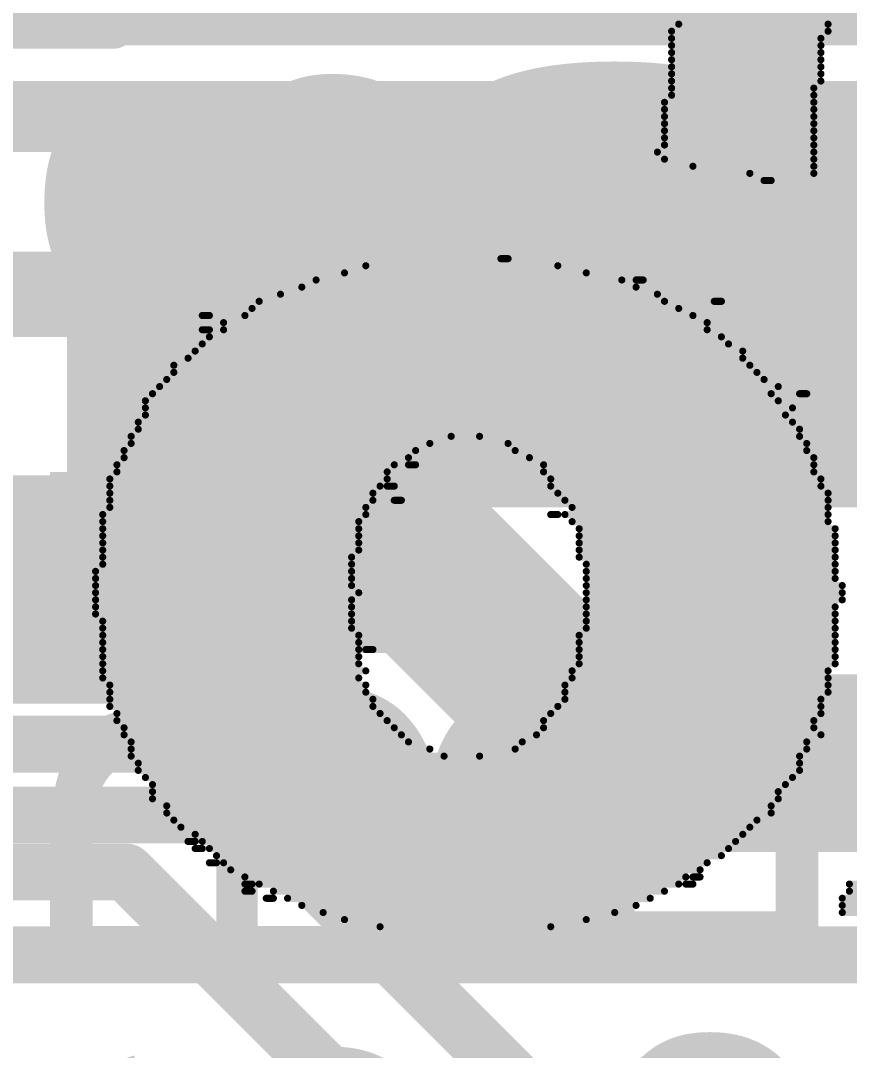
# Model space of a CAD drawing. Header units: millimetres. Extents: x -0.71 to 2.98, y -0.65 to 2.9.
# Drawn here: x 0.9825 to 1.099, y 1.1526 to 1.2975 of the extents above; entities that cross this region are included whole.
import ezdxf

# ---------------------------------------------------------------- set-up
doc = ezdxf.new("R2010")
doc.units = ezdxf.units.MM
doc.header["$MEASUREMENT"] = 0
for name, color, linetype in [('BottomLayer', 5, 'Continuous'), ('BottomOverlay', 54, 'Continuous'), ('Mechanical2', 216, 'Continuous'), ('TopLayer', 1, 'Continuous'), ('TopOverlay', 2, 'Continuous'), ('TopPaste', 8, 'Continuous'), ('TopSolder', 216, 'Continuous')]:
    doc.layers.add(name, color=color, linetype=linetype)
doc.styles.add('Arial', font='', dxfattribs={"height": 0.2})
doc.styles.get('Arial').set_extended_font_data('Arial')

# ---------------------------------------------------------------- blocks, each defined once
blk = doc.blocks.new('SOLDER_BRIDGE_239')
at = {"layer": 'TopLayer'}
for points in [[(-0.045, -0.0175), (-0.045, 0.0175), (-0.015, 0.0175), (-0.015, -0.0175)], [(0.015, -0.0175), (0.015, 0.0175), (0.045, 0.0175), (0.045, -0.0175)]]:
    blk.add_hatch(color=1, dxfattribs=at).paths.add_polyline_path(points)
at = {"layer": 'TopPaste'}
for points in [[(-0.045, -0.0175), (-0.045, 0.0175), (-0.015, 0.0175), (-0.015, -0.0175)], [(0.015, -0.0175), (0.015, 0.0175), (0.045, 0.0175), (0.045, -0.0175)]]:
    blk.add_hatch(color=8, dxfattribs=at).paths.add_polyline_path(points)
at = {"layer": 'TopSolder'}
for points in [[(-0.049, -0.0215), (-0.049, 0.0215), (-0.011, 0.0215), (-0.011, -0.0215)], [(0.011, -0.0215), (0.011, 0.0215), (0.049, 0.0215), (0.049, -0.0215)]]:
    blk.add_hatch(color=216, dxfattribs=at).paths.add_polyline_path(points)
at = {"layer": 'TopOverlay', "const_width": 0.005}
for points in [[(-0.05, 0.022), (-0.05, -0.022)], [(0.05, 0.022), (-0.05, 0.022)], [(0.05, 0.022), (0.05, -0.022)], [(0.05, -0.022), (-0.05, -0.022)]]:
    blk.add_lwpolyline(points, dxfattribs=at)
at = {"layer": 'TopOverlay', "const_width": 0.0025}
for points in [[(-0.05125, 0.022, 1), (-0.04875, 0.022, 1)], [(-0.05125, 0.022, 1), (-0.04875, 0.022, 1)], [(0.04875, 0.022, 1), (0.05125, 0.022, 1)], [(0.04875, 0.022, 1), (0.05125, 0.022, 1)], [(-0.05125, -0.022, 1), (-0.04875, -0.022, 1)], [(-0.05125, -0.022, 1), (-0.04875, -0.022, 1)], [(0.04875, -0.022, 1), (0.05125, -0.022, 1)], [(0.04875, -0.022, 1), (0.05125, -0.022, 1)]]:
    blk.add_lwpolyline(points, format="xyb", close=True, dxfattribs=at)
at = {"layer": 'TopOverlay'}
blk.add_text('SB8', height=0.055, rotation=-180, dxfattribs=at).set_placement((0.05063, -0.02133))
blk = doc.blocks.new('CAP_0603_324')
at = {"layer": 'TopLayer'}
for points in [[(-0.015, 0.0175), (-0.015, -0.0175), (-0.045, -0.0175), (-0.045, 0.0175)], [(0.045, 0.0175), (0.045, -0.0175), (0.015, -0.0175), (0.015, 0.0175)]]:
    blk.add_hatch(color=1, dxfattribs=at).paths.add_polyline_path(points)
at = {"layer": 'TopPaste'}
for points in [[(-0.015, 0.0175), (-0.015, -0.0175), (-0.045, -0.0175), (-0.045, 0.0175)], [(0.045, 0.0175), (0.045, -0.0175), (0.015, -0.0175), (0.015, 0.0175)]]:
    blk.add_hatch(color=8, dxfattribs=at).paths.add_polyline_path(points)
at = {"layer": 'TopSolder'}
for points in [[(-0.01264, 0.01986), (-0.01264, -0.01986), (-0.04736, -0.01986), (-0.04736, 0.01986)], [(0.04736, 0.01986), (0.04736, -0.01986), (0.01264, -0.01986), (0.01264, 0.01986)]]:
    blk.add_hatch(color=216, dxfattribs=at).paths.add_polyline_path(points)
at = {"layer": 'TopOverlay', "const_width": 0.005}
for points in [[(-0.049, -0.021), (-0.049, 0.021)], [(-0.018, 0.021), (-0.049, 0.021)], [(0.049, 0.021), (0.018, 0.021)], [(0.049, -0.021), (0.049, 0.021)], [(-0.018, -0.021), (-0.049, -0.021)], [(0.049, -0.021), (0.018, -0.021)]]:
    blk.add_lwpolyline(points, dxfattribs=at)
at = {"layer": 'TopOverlay', "const_width": 0.0025}
for points in [[(-0.05025, 0.021, 1), (-0.04775, 0.021, 1)], [(-0.05025, 0.021, 1), (-0.04775, 0.021, 1)], [(-0.01925, 0.021, 1), (-0.01675, 0.021, 1)], [(0.01675, 0.021, 1), (0.01925, 0.021, 1)], [(0.04775, 0.021, 1), (0.05025, 0.021, 1)], [(0.04775, 0.021, 1), (0.05025, 0.021, 1)], [(-0.05025, -0.021, 1), (-0.04775, -0.021, 1)], [(-0.05025, -0.021, 1), (-0.04775, -0.021, 1)], [(-0.01925, -0.021, 1), (-0.01675, -0.021, 1)], [(0.01675, -0.021, 1), (0.01925, -0.021, 1)], [(0.04775, -0.021, 1), (0.05025, -0.021, 1)], [(0.04775, -0.021, 1), (0.05025, -0.021, 1)]]:
    blk.add_lwpolyline(points, format="xyb", close=True, dxfattribs=at)
blk = doc.blocks.new('CAP_0402_326')
at = {"layer": 'TopLayer'}
for points in [[(-0.0275, -0.0125), (-0.0275, 0.0125), (-0.0095, 0.0125), (-0.0095, -0.0125)], [(0.0095, -0.0125), (0.0095, 0.0125), (0.0275, 0.0125), (0.0275, -0.0125)]]:
    blk.add_hatch(color=1, dxfattribs=at).paths.add_polyline_path(points)
at = {"layer": 'TopPaste'}
for points in [[(-0.0275, -0.0125), (-0.0275, 0.0125), (-0.0095, 0.0125), (-0.0095, -0.0125)], [(0.0095, -0.0125), (0.0095, 0.0125), (0.0275, 0.0125), (0.0275, -0.0125)]]:
    blk.add_hatch(color=8, dxfattribs=at).paths.add_polyline_path(points)
at = {"layer": 'TopSolder'}
for points in [[(-0.02986, -0.01486), (-0.02986, 0.01486), (-0.00714, 0.01486), (-0.00714, -0.01486)], [(0.00714, -0.01486), (0.00714, 0.01486), (0.02986, 0.01486), (0.02986, -0.01486)]]:
    blk.add_hatch(color=216, dxfattribs=at).paths.add_polyline_path(points)
at = {"layer": 'TopOverlay', "const_width": 0.005}
for points in [[(-0.031, -0.016), (-0.031, 0.016)], [(-0.011, 0.016), (-0.031, 0.016)], [(0.031, 0.016), (0.011, 0.016)], [(0.031, -0.016), (0.031, 0.016)], [(-0.011, -0.016), (-0.031, -0.016)], [(0.031, -0.016), (0.011, -0.016)]]:
    blk.add_lwpolyline(points, dxfattribs=at)
at = {"layer": 'TopOverlay', "const_width": 0.0025}
for points in [[(-0.03225, 0.016, 1), (-0.02975, 0.016, 1)], [(-0.03225, 0.016, 1), (-0.02975, 0.016, 1)], [(-0.01225, 0.016, 1), (-0.00975, 0.016, 1)], [(0.00975, 0.016, 1), (0.01225, 0.016, 1)], [(0.02975, 0.016, 1), (0.03225, 0.016, 1)], [(0.02975, 0.016, 1), (0.03225, 0.016, 1)], [(-0.03225, -0.016, 1), (-0.02975, -0.016, 1)], [(-0.03225, -0.016, 1), (-0.02975, -0.016, 1)], [(-0.01225, -0.016, 1), (-0.00975, -0.016, 1)], [(0.00975, -0.016, 1), (0.01225, -0.016, 1)], [(0.02975, -0.016, 1), (0.03225, -0.016, 1)], [(0.02975, -0.016, 1), (0.03225, -0.016, 1)]]:
    blk.add_lwpolyline(points, format="xyb", close=True, dxfattribs=at)
blk = doc.blocks.new('CAP_0603_328')
at = {"layer": 'TopLayer'}
for points in [[(-0.015, 0.0175), (-0.015, -0.0175), (-0.045, -0.0175), (-0.045, 0.0175)], [(0.045, 0.0175), (0.045, -0.0175), (0.015, -0.0175), (0.015, 0.0175)]]:
    blk.add_hatch(color=1, dxfattribs=at).paths.add_polyline_path(points)
at = {"layer": 'TopPaste'}
for points in [[(-0.015, 0.0175), (-0.015, -0.0175), (-0.045, -0.0175), (-0.045, 0.0175)], [(0.045, 0.0175), (0.045, -0.0175), (0.015, -0.0175), (0.015, 0.0175)]]:
    blk.add_hatch(color=8, dxfattribs=at).paths.add_polyline_path(points)
at = {"layer": 'TopSolder'}
for points in [[(-0.01264, 0.01986), (-0.01264, -0.01986), (-0.04736, -0.01986), (-0.04736, 0.01986)], [(0.04736, 0.01986), (0.04736, -0.01986), (0.01264, -0.01986), (0.01264, 0.01986)]]:
    blk.add_hatch(color=216, dxfattribs=at).paths.add_polyline_path(points)
at = {"layer": 'TopOverlay', "const_width": 0.005}
for points in [[(-0.049, -0.021), (-0.049, 0.021)], [(-0.049, 0.021), (-0.018, 0.021)], [(0.018, 0.021), (0.049, 0.021)], [(0.049, -0.021), (0.049, 0.021)], [(-0.049, -0.021), (-0.018, -0.021)], [(0.018, -0.021), (0.049, -0.021)]]:
    blk.add_lwpolyline(points, dxfattribs=at)
at = {"layer": 'TopOverlay', "const_width": 0.0025}
for points in [[(-0.05025, 0.021, 1), (-0.04775, 0.021, 1)], [(-0.05025, 0.021, 1), (-0.04775, 0.021, 1)], [(-0.01925, 0.021, 1), (-0.01675, 0.021, 1)], [(0.01675, 0.021, 1), (0.01925, 0.021, 1)], [(0.04775, 0.021, 1), (0.05025, 0.021, 1)], [(0.04775, 0.021, 1), (0.05025, 0.021, 1)], [(-0.05025, -0.021, 1), (-0.04775, -0.021, 1)], [(-0.05025, -0.021, 1), (-0.04775, -0.021, 1)], [(-0.01925, -0.021, 1), (-0.01675, -0.021, 1)], [(0.01675, -0.021, 1), (0.01925, -0.021, 1)], [(0.04775, -0.021, 1), (0.05025, -0.021, 1)], [(0.04775, -0.021, 1), (0.05025, -0.021, 1)]]:
    blk.add_lwpolyline(points, format="xyb", close=True, dxfattribs=at)

msp = doc.modelspace()

# ---------------------------------------------------------------- hatches: boundary and pattern name
at = {"layer": 'TopLayer'}
for points in [[(0.956, 1.294), (0.992, 1.294), (0.992, 1.499), (0.956, 1.499)], [(0.96, 1.294), (1.127, 1.294), (1.127, 1.343), (0.96, 1.343)], [(0.989, 1.229), (1.132, 1.229), (1.132, 1.283), (0.989, 1.283)]]:
    msp.add_hatch(color=1, dxfattribs=at).paths.add_polyline_path(points)

# ---------------------------------------------------------------- linework, layer by layer
at = {"layer": 'BottomLayer'}
for points, const_width in [([(0.79223, 1.284), (1.156, 1.284)], 0.01), ([(0.729, 1.259), (1.169, 1.259)], 0.012), ([(0.589, 1.221), (1.039, 1.221)], 0.025), ([(1.039, 1.221), (1.067, 1.193)], 0.025), ([(1.067, 1.193), (1.211, 1.193)], 0.025), ([(0.49354, 1.19569), (1.00477, 1.19569)], 0.008), ([(1.00477, 1.19569), (1.13414, 1.06631)], 0.008), ([(0.9365, 1.17769), (0.99731, 1.17769)], 0.008), ([(0.99731, 1.17769), (1.12669, 1.04831)], 0.008)]:
    msp.add_lwpolyline(points, dxfattribs=dict(at, const_width=const_width))
for points, const_width in [([(1.03275, 1.221, 1), (1.04525, 1.221, 1)], 0.0125), ([(1.03275, 1.221, 1), (1.04525, 1.221, 1)], 0.0125), ([(1.06075, 1.193, 1), (1.07325, 1.193, 1)], 0.0125), ([(1.06075, 1.193, 1), (1.07325, 1.193, 1)], 0.0125), ([(1.00277, 1.19569, 1), (1.00677, 1.19569, 1)], 0.004), ([(1.00277, 1.19569, 1), (1.00677, 1.19569, 1)], 0.004), ([(0.99531, 1.17769, 1), (0.99931, 1.17769, 1)], 0.004), ([(0.99531, 1.17769, 1), (0.99931, 1.17769, 1)], 0.004)]:
    msp.add_lwpolyline(points, format="xyb", close=True, dxfattribs=dict(at, const_width=const_width))
at = {"layer": 'BottomOverlay', "const_width": 0.001}
for points in [[(1.075, 1.297), (1.096, 1.297)], [(1.074, 1.296), (1.096, 1.296)], [(1.074, 1.295), (1.095, 1.295)], [(1.074, 1.294), (1.095, 1.294)], [(1.074, 1.293), (1.095, 1.293)], [(1.074, 1.292), (1.095, 1.292)], [(1.074, 1.291), (1.095, 1.291)], [(1.074, 1.29), (1.095, 1.29)], [(1.074, 1.289), (1.095, 1.289)], [(1.074, 1.288), (1.094, 1.288)], [(1.074, 1.287), (1.094, 1.287)], [(1.073, 1.286), (1.094, 1.286)], [(1.073, 1.285), (1.094, 1.285)], [(1.073, 1.284), (1.094, 1.284)], [(1.073, 1.283), (1.094, 1.283)], [(1.073, 1.282), (1.094, 1.282)], [(1.073, 1.281), (1.094, 1.281)], [(1.073, 1.28), (1.094, 1.28)], [(1.072, 1.279), (1.094, 1.279)], [(1.073, 1.278), (1.094, 1.278)], [(1.077, 1.277), (1.094, 1.277)], [(1.085, 1.276), (1.094, 1.276)], [(1.087, 1.275), (1.088, 1.275)], [(1.05, 1.264), (1.051, 1.264)], [(1.028, 1.262), (1.062, 1.262)], [(1.031, 1.263), (1.058, 1.263)], [(1.024, 1.261), (1.067, 1.261)], [(1.069, 1.261), (1.07, 1.261)], [(1.019, 1.259), (1.072, 1.259)], [(1.022, 1.26), (1.069, 1.26)], [(1.016, 1.258), (1.073, 1.258)], [(1.08, 1.258), (1.081, 1.258)], [(1.008, 1.256), (1.009, 1.256)], [(1.014, 1.256), (1.077, 1.256)], [(1.015, 1.257), (1.075, 1.257)], [(1.011, 1.255), (1.079, 1.255)], [(1.008, 1.254), (1.009, 1.254)], [(1.009, 1.253), (1.081, 1.253)], [(1.011, 1.254), (1.079, 1.254)], [(1.008, 1.252), (1.082, 1.252)], [(1.007, 1.251), (1.084, 1.251)], [(1.004, 1.249), (1.085, 1.249)], [(1.006, 1.25), (1.084, 1.25)], [(1.004, 1.248), (1.086, 1.248)], [(1.002, 1.246), (1.089, 1.246)], [(1.003, 1.247), (1.087, 1.247)], [(1.001, 1.245), (1.088, 1.245)], [(1.092, 1.245), (1.093, 1.245)], [(1, 1.244), (1.089, 1.244)], [(1, 1.243), (1.091, 1.243)], [(1, 1.242), (1.09, 1.242)], [(0.999, 1.241), (1.091, 1.241)], [(0.999, 1.24), (1.092, 1.24)], [(0.998, 1.239), (1.043, 1.239)], [(1.047, 1.239), (1.092, 1.239)], [(0.997, 1.237), (1.038, 1.237)], [(0.998, 1.238), (1.04, 1.238)], [(1.051, 1.238), (1.093, 1.238)], [(1.052, 1.237), (1.093, 1.237)], [(0.997, 1.236), (1.037, 1.236)], [(1.054, 1.236), (1.094, 1.236)], [(0.996, 1.235), (1.035, 1.235)], [(1.037, 1.235), (1.038, 1.235)], [(1.056, 1.235), (1.094, 1.235)], [(0.995, 1.233), (1.034, 1.233)], [(0.996, 1.234), (1.034, 1.234)], [(1.056, 1.234), (1.094, 1.234)], [(1.057, 1.233), (1.095, 1.233)], [(0.995, 1.232), (1.033, 1.232)], [(1.034, 1.232), (1.035, 1.232)], [(1.057, 1.232), (1.095, 1.232)], [(0.995, 1.231), (1.032, 1.231)], [(0.995, 1.23), (1.032, 1.23)], [(1.035, 1.23), (1.036, 1.23)], [(1.058, 1.231), (1.096, 1.231)], [(1.059, 1.23), (1.096, 1.23)], [(0.995, 1.229), (1.031, 1.229)], [(1.06, 1.229), (1.096, 1.229)], [(0.994, 1.228), (1.031, 1.228)], [(0.994, 1.227), (1.03, 1.227)], [(1.057, 1.228), (1.058, 1.228)], [(1.059, 1.228), (1.096, 1.228)], [(1.06, 1.227), (1.096, 1.227)], [(0.994, 1.226), (1.03, 1.226)], [(1.061, 1.226), (1.097, 1.226)], [(0.994, 1.225), (1.03, 1.225)], [(0.994, 1.224), (1.03, 1.224)], [(1.061, 1.225), (1.097, 1.225)], [(1.061, 1.224), (1.097, 1.224)], [(0.994, 1.223), (1.03, 1.223)], [(1.061, 1.223), (1.097, 1.223)], [(0.994, 1.222), (1.029, 1.222)], [(1.061, 1.222), (1.097, 1.222)], [(0.993, 1.22), (1.029, 1.22)], [(0.994, 1.221), (1.029, 1.221)], [(1.062, 1.221), (1.097, 1.221)], [(1.062, 1.22), (1.097, 1.22)], [(0.993, 1.219), (1.029, 1.219)], [(1.062, 1.219), (1.097, 1.219)], [(0.993, 1.218), (1.029, 1.218)], [(0.993, 1.217), (1.03, 1.217)], [(1.062, 1.218), (1.098, 1.218)], [(1.062, 1.217), (1.098, 1.217)], [(0.993, 1.216), (1.029, 1.216)], [(1.062, 1.216), (1.098, 1.216)], [(0.993, 1.215), (1.029, 1.215)], [(0.993, 1.214), (1.029, 1.214)], [(1.062, 1.215), (1.097, 1.215)], [(1.062, 1.214), (1.097, 1.214)], [(0.994, 1.213), (1.029, 1.213)], [(1.062, 1.213), (1.097, 1.213)], [(0.994, 1.212), (1.029, 1.212)], [(0.994, 1.211), (1.03, 1.211)], [(1.061, 1.211), (1.097, 1.211)], [(1.062, 1.212), (1.097, 1.212)], [(0.994, 1.21), (1.03, 1.21)], [(1.061, 1.21), (1.097, 1.21)], [(0.994, 1.209), (1.03, 1.209)], [(1.031, 1.209), (1.032, 1.209)], [(1.061, 1.209), (1.097, 1.209)], [(0.994, 1.208), (1.03, 1.208)], [(0.994, 1.207), (1.03, 1.207)], [(1.061, 1.208), (1.097, 1.208)], [(1.061, 1.207), (1.097, 1.207)], [(0.994, 1.206), (1.031, 1.206)], [(1.06, 1.206), (1.096, 1.206)], [(0.994, 1.205), (1.03, 1.205)], [(0.995, 1.204), (1.031, 1.204)], [(1.059, 1.204), (1.096, 1.204)], [(1.06, 1.205), (1.096, 1.205)], [(0.995, 1.203), (1.031, 1.203)], [(1.059, 1.203), (1.096, 1.203)], [(0.995, 1.202), (1.032, 1.202)], [(0.995, 1.201), (1.032, 1.201)], [(1.058, 1.201), (1.095, 1.201)], [(1.059, 1.202), (1.095, 1.202)], [(0.996, 1.2), (1.033, 1.2)], [(1.057, 1.2), (1.095, 1.2)], [(0.996, 1.199), (1.034, 1.199)], [(0.997, 1.198), (1.035, 1.198)], [(1.056, 1.199), (1.094, 1.199)], [(1.056, 1.198), (1.094, 1.198)], [(0.997, 1.197), (1.036, 1.197)], [(1.055, 1.197), (1.095, 1.197)], [(0.998, 1.196), (1.037, 1.196)], [(0.998, 1.195), (1.04, 1.195)], [(1.052, 1.195), (1.093, 1.195)], [(1.053, 1.196), (1.093, 1.196)], [(0.998, 1.194), (1.042, 1.194)], [(1.047, 1.194), (1.092, 1.194)], [(0.999, 1.193), (1.092, 1.193)], [(0.999, 1.192), (1.092, 1.192)], [(1, 1.191), (1.091, 1.191)], [(1.001, 1.19), (1.09, 1.19)], [(1.001, 1.189), (1.089, 1.189)], [(1.001, 1.188), (1.089, 1.188)], [(1.003, 1.187), (1.088, 1.187)], [(1.003, 1.186), (1.088, 1.186)], [(1.004, 1.185), (1.086, 1.185)], [(1.005, 1.184), (1.085, 1.184)], [(1.006, 1.182), (1.007, 1.182)], [(1.007, 1.183), (1.084, 1.183)], [(1.008, 1.182), (1.083, 1.182)], [(1.007, 1.181), (1.008, 1.181)], [(1.009, 1.181), (1.082, 1.181)], [(1.01, 1.18), (1.081, 1.18)], [(1.009, 1.179), (1.01, 1.179)], [(1.011, 1.179), (1.079, 1.179)], [(1.012, 1.178), (1.078, 1.178)], [(1.014, 1.177), (1.076, 1.177)], [(1.077, 1.177), (1.078, 1.177)], [(1.014, 1.176), (1.015, 1.176)], [(1.014, 1.175), (1.015, 1.175)], [(1.016, 1.176), (1.075, 1.176)], [(1.018, 1.175), (1.073, 1.175)], [(1.076, 1.176), (1.077, 1.176)], [(1.099, 1.176), (1.144, 1.176)], [(1.099, 1.175), (1.145, 1.175)], [(1.017, 1.174), (1.018, 1.174)], [(1.02, 1.174), (1.071, 1.174)], [(1.098, 1.174), (1.143, 1.174)], [(1.022, 1.173), (1.069, 1.173)], [(1.025, 1.172), (1.066, 1.172)], [(1.098, 1.173), (1.143, 1.173)], [(1.098, 1.172), (1.142, 1.172)], [(1.028, 1.171), (1.062, 1.171)], [(1.033, 1.17), (1.057, 1.17)]]:
    msp.add_lwpolyline(points, dxfattribs=at)
at = {"layer": 'BottomOverlay', "const_width": 0.0005}
for points in [[(1.07475, 1.297, 1), (1.07525, 1.297, 1)], [(1.09575, 1.297, 1), (1.09625, 1.297, 1)], [(1.07375, 1.296, 1), (1.07425, 1.296, 1)], [(1.07375, 1.295, 1), (1.07425, 1.295, 1)], [(1.09475, 1.295, 1), (1.09525, 1.295, 1)], [(1.09575, 1.296, 1), (1.09625, 1.296, 1)], [(1.07375, 1.294, 1), (1.07425, 1.294, 1)], [(1.09475, 1.294, 1), (1.09525, 1.294, 1)], [(1.07375, 1.293, 1), (1.07425, 1.293, 1)], [(1.09475, 1.293, 1), (1.09525, 1.293, 1)], [(1.07375, 1.292, 1), (1.07425, 1.292, 1)], [(1.07375, 1.291, 1), (1.07425, 1.291, 1)], [(1.09475, 1.292, 1), (1.09525, 1.292, 1)], [(1.09475, 1.291, 1), (1.09525, 1.291, 1)], [(1.07375, 1.29, 1), (1.07425, 1.29, 1)], [(1.09475, 1.29, 1), (1.09525, 1.29, 1)], [(1.07375, 1.289, 1), (1.07425, 1.289, 1)], [(1.07375, 1.288, 1), (1.07425, 1.288, 1)], [(1.09375, 1.288, 1), (1.09425, 1.288, 1)], [(1.09475, 1.289, 1), (1.09525, 1.289, 1)], [(1.07375, 1.287, 1), (1.07425, 1.287, 1)], [(1.09375, 1.287, 1), (1.09425, 1.287, 1)], [(1.07275, 1.286, 1), (1.07325, 1.286, 1)], [(1.07275, 1.285, 1), (1.07325, 1.285, 1)], [(1.09375, 1.286, 1), (1.09425, 1.286, 1)], [(1.09375, 1.285, 1), (1.09425, 1.285, 1)], [(1.07275, 1.284, 1), (1.07325, 1.284, 1)], [(1.09375, 1.284, 1), (1.09425, 1.284, 1)], [(1.07275, 1.283, 1), (1.07325, 1.283, 1)], [(1.07275, 1.282, 1), (1.07325, 1.282, 1)], [(1.09375, 1.283, 1), (1.09425, 1.283, 1)], [(1.09375, 1.282, 1), (1.09425, 1.282, 1)], [(1.07275, 1.281, 1), (1.07325, 1.281, 1)], [(1.09375, 1.281, 1), (1.09425, 1.281, 1)], [(1.07275, 1.28, 1), (1.07325, 1.28, 1)], [(1.09375, 1.28, 1), (1.09425, 1.28, 1)], [(1.07175, 1.279, 1), (1.07225, 1.279, 1)], [(1.07275, 1.278, 1), (1.07325, 1.278, 1)], [(1.09375, 1.279, 1), (1.09425, 1.279, 1)], [(1.09375, 1.278, 1), (1.09425, 1.278, 1)], [(1.07675, 1.277, 1), (1.07725, 1.277, 1)], [(1.09375, 1.277, 1), (1.09425, 1.277, 1)], [(1.08475, 1.276, 1), (1.08525, 1.276, 1)], [(1.08675, 1.275, 1), (1.08725, 1.275, 1)], [(1.08775, 1.275, 1), (1.08825, 1.275, 1)], [(1.09375, 1.276, 1), (1.09425, 1.276, 1)], [(1.04975, 1.264, 1), (1.05025, 1.264, 1)], [(1.05075, 1.264, 1), (1.05125, 1.264, 1)], [(1.02775, 1.262, 1), (1.02825, 1.262, 1)], [(1.03075, 1.263, 1), (1.03125, 1.263, 1)], [(1.05775, 1.263, 1), (1.05825, 1.263, 1)], [(1.06175, 1.262, 1), (1.06225, 1.262, 1)], [(1.02375, 1.261, 1), (1.02425, 1.261, 1)], [(1.06675, 1.261, 1), (1.06725, 1.261, 1)], [(1.06875, 1.261, 1), (1.06925, 1.261, 1)], [(1.06975, 1.261, 1), (1.07025, 1.261, 1)], [(1.01875, 1.259, 1), (1.01925, 1.259, 1)], [(1.02175, 1.26, 1), (1.02225, 1.26, 1)], [(1.06875, 1.26, 1), (1.06925, 1.26, 1)], [(1.07175, 1.259, 1), (1.07225, 1.259, 1)], [(1.01575, 1.258, 1), (1.01625, 1.258, 1)], [(1.07275, 1.258, 1), (1.07325, 1.258, 1)], [(1.07975, 1.258, 1), (1.08025, 1.258, 1)], [(1.08075, 1.258, 1), (1.08125, 1.258, 1)], [(1.00775, 1.256, 1), (1.00825, 1.256, 1)], [(1.00875, 1.256, 1), (1.00925, 1.256, 1)], [(1.01375, 1.256, 1), (1.01425, 1.256, 1)], [(1.01475, 1.257, 1), (1.01525, 1.257, 1)], [(1.07475, 1.257, 1), (1.07525, 1.257, 1)], [(1.07675, 1.256, 1), (1.07725, 1.256, 1)], [(1.01075, 1.255, 1), (1.01125, 1.255, 1)], [(1.07875, 1.255, 1), (1.07925, 1.255, 1)], [(1.00775, 1.254, 1), (1.00825, 1.254, 1)], [(1.00875, 1.254, 1), (1.00925, 1.254, 1)], [(1.00875, 1.253, 1), (1.00925, 1.253, 1)], [(1.01075, 1.254, 1), (1.01125, 1.254, 1)], [(1.07875, 1.254, 1), (1.07925, 1.254, 1)], [(1.08075, 1.253, 1), (1.08125, 1.253, 1)], [(1.00775, 1.252, 1), (1.00825, 1.252, 1)], [(1.08175, 1.252, 1), (1.08225, 1.252, 1)], [(1.00675, 1.251, 1), (1.00725, 1.251, 1)], [(1.08375, 1.251, 1), (1.08425, 1.251, 1)], [(1.00375, 1.249, 1), (1.00425, 1.249, 1)], [(1.00575, 1.25, 1), (1.00625, 1.25, 1)], [(1.08375, 1.25, 1), (1.08425, 1.25, 1)], [(1.08475, 1.249, 1), (1.08525, 1.249, 1)], [(1.00375, 1.248, 1), (1.00425, 1.248, 1)], [(1.08575, 1.248, 1), (1.08625, 1.248, 1)], [(1.00175, 1.246, 1), (1.00225, 1.246, 1)], [(1.00275, 1.247, 1), (1.00325, 1.247, 1)], [(1.08675, 1.247, 1), (1.08725, 1.247, 1)], [(1.08875, 1.246, 1), (1.08925, 1.246, 1)], [(1.00075, 1.245, 1), (1.00125, 1.245, 1)], [(1.08775, 1.245, 1), (1.08825, 1.245, 1)], [(1.09175, 1.245, 1), (1.09225, 1.245, 1)], [(1.09275, 1.245, 1), (1.09325, 1.245, 1)], [(0.99975, 1.244, 1), (1.00025, 1.244, 1)], [(0.99975, 1.243, 1), (1.00025, 1.243, 1)], [(1.08875, 1.244, 1), (1.08925, 1.244, 1)], [(1.09075, 1.243, 1), (1.09125, 1.243, 1)], [(0.99975, 1.242, 1), (1.00025, 1.242, 1)], [(1.08975, 1.242, 1), (1.09025, 1.242, 1)], [(0.99875, 1.241, 1), (0.99925, 1.241, 1)], [(0.99875, 1.24, 1), (0.99925, 1.24, 1)], [(1.09075, 1.241, 1), (1.09125, 1.241, 1)], [(1.09175, 1.24, 1), (1.09225, 1.24, 1)], [(0.99775, 1.239, 1), (0.99825, 1.239, 1)], [(1.04275, 1.239, 1), (1.04325, 1.239, 1)], [(1.04675, 1.239, 1), (1.04725, 1.239, 1)], [(1.09175, 1.239, 1), (1.09225, 1.239, 1)], [(0.99675, 1.237, 1), (0.99725, 1.237, 1)], [(0.99775, 1.238, 1), (0.99825, 1.238, 1)], [(1.03775, 1.237, 1), (1.03825, 1.237, 1)], [(1.03975, 1.238, 1), (1.04025, 1.238, 1)], [(1.05075, 1.238, 1), (1.05125, 1.238, 1)], [(1.05175, 1.237, 1), (1.05225, 1.237, 1)], [(1.09275, 1.238, 1), (1.09325, 1.238, 1)], [(1.09275, 1.237, 1), (1.09325, 1.237, 1)], [(0.99675, 1.236, 1), (0.99725, 1.236, 1)], [(1.03675, 1.236, 1), (1.03725, 1.236, 1)], [(1.05375, 1.236, 1), (1.05425, 1.236, 1)], [(1.09375, 1.236, 1), (1.09425, 1.236, 1)], [(0.99575, 1.235, 1), (0.99625, 1.235, 1)], [(1.03475, 1.235, 1), (1.03525, 1.235, 1)], [(1.03675, 1.235, 1), (1.03725, 1.235, 1)], [(1.03775, 1.235, 1), (1.03825, 1.235, 1)], [(1.05575, 1.235, 1), (1.05625, 1.235, 1)], [(1.09375, 1.235, 1), (1.09425, 1.235, 1)], [(0.99475, 1.233, 1), (0.99525, 1.233, 1)], [(0.99575, 1.234, 1), (0.99625, 1.234, 1)], [(1.03375, 1.234, 1), (1.03425, 1.234, 1)], [(1.03375, 1.233, 1), (1.03425, 1.233, 1)], [(1.05575, 1.234, 1), (1.05625, 1.234, 1)], [(1.05675, 1.233, 1), (1.05725, 1.233, 1)], [(1.09375, 1.234, 1), (1.09425, 1.234, 1)], [(1.09475, 1.233, 1), (1.09525, 1.233, 1)], [(0.99475, 1.232, 1), (0.99525, 1.232, 1)], [(1.03275, 1.232, 1), (1.03325, 1.232, 1)], [(1.03375, 1.232, 1), (1.03425, 1.232, 1)], [(1.03475, 1.232, 1), (1.03525, 1.232, 1)], [(1.05675, 1.232, 1), (1.05725, 1.232, 1)], [(1.09475, 1.232, 1), (1.09525, 1.232, 1)], [(0.99475, 1.231, 1), (0.99525, 1.231, 1)], [(0.99475, 1.23, 1), (0.99525, 1.23, 1)], [(1.03175, 1.231, 1), (1.03225, 1.231, 1)], [(1.03175, 1.23, 1), (1.03225, 1.23, 1)], [(1.03475, 1.23, 1), (1.03525, 1.23, 1)], [(1.03575, 1.23, 1), (1.03625, 1.23, 1)], [(1.05775, 1.231, 1), (1.05825, 1.231, 1)], [(1.05875, 1.23, 1), (1.05925, 1.23, 1)], [(1.09575, 1.231, 1), (1.09625, 1.231, 1)], [(1.09575, 1.23, 1), (1.09625, 1.23, 1)], [(0.99475, 1.229, 1), (0.99525, 1.229, 1)], [(1.03075, 1.229, 1), (1.03125, 1.229, 1)], [(1.05975, 1.229, 1), (1.06025, 1.229, 1)], [(1.09575, 1.229, 1), (1.09625, 1.229, 1)], [(0.99375, 1.228, 1), (0.99425, 1.228, 1)], [(0.99375, 1.227, 1), (0.99425, 1.227, 1)], [(1.02975, 1.227, 1), (1.03025, 1.227, 1)], [(1.03075, 1.228, 1), (1.03125, 1.228, 1)], [(1.05675, 1.228, 1), (1.05725, 1.228, 1)], [(1.05775, 1.228, 1), (1.05825, 1.228, 1)], [(1.05875, 1.228, 1), (1.05925, 1.228, 1)], [(1.05975, 1.227, 1), (1.06025, 1.227, 1)], [(1.09575, 1.228, 1), (1.09625, 1.228, 1)], [(1.09575, 1.227, 1), (1.09625, 1.227, 1)], [(0.99375, 1.226, 1), (0.99425, 1.226, 1)], [(1.02975, 1.226, 1), (1.03025, 1.226, 1)], [(1.06075, 1.226, 1), (1.06125, 1.226, 1)], [(1.09675, 1.226, 1), (1.09725, 1.226, 1)], [(0.99375, 1.225, 1), (0.99425, 1.225, 1)], [(0.99375, 1.224, 1), (0.99425, 1.224, 1)], [(1.02975, 1.225, 1), (1.03025, 1.225, 1)], [(1.02975, 1.224, 1), (1.03025, 1.224, 1)], [(1.06075, 1.225, 1), (1.06125, 1.225, 1)], [(1.06075, 1.224, 1), (1.06125, 1.224, 1)], [(1.09675, 1.225, 1), (1.09725, 1.225, 1)], [(1.09675, 1.224, 1), (1.09725, 1.224, 1)], [(0.99375, 1.223, 1), (0.99425, 1.223, 1)], [(1.02975, 1.223, 1), (1.03025, 1.223, 1)], [(1.06075, 1.223, 1), (1.06125, 1.223, 1)], [(1.09675, 1.223, 1), (1.09725, 1.223, 1)], [(0.99375, 1.222, 1), (0.99425, 1.222, 1)], [(1.02875, 1.222, 1), (1.02925, 1.222, 1)], [(1.06075, 1.222, 1), (1.06125, 1.222, 1)], [(1.09675, 1.222, 1), (1.09725, 1.222, 1)], [(0.99275, 1.22, 1), (0.99325, 1.22, 1)], [(0.99375, 1.221, 1), (0.99425, 1.221, 1)], [(1.02875, 1.221, 1), (1.02925, 1.221, 1)], [(1.02875, 1.22, 1), (1.02925, 1.22, 1)], [(1.06175, 1.221, 1), (1.06225, 1.221, 1)], [(1.06175, 1.22, 1), (1.06225, 1.22, 1)], [(1.09675, 1.221, 1), (1.09725, 1.221, 1)], [(1.09675, 1.22, 1), (1.09725, 1.22, 1)], [(0.99275, 1.219, 1), (0.99325, 1.219, 1)], [(1.02875, 1.219, 1), (1.02925, 1.219, 1)], [(1.06175, 1.219, 1), (1.06225, 1.219, 1)], [(1.09675, 1.219, 1), (1.09725, 1.219, 1)], [(0.99275, 1.218, 1), (0.99325, 1.218, 1)], [(0.99275, 1.217, 1), (0.99325, 1.217, 1)], [(1.02875, 1.218, 1), (1.02925, 1.218, 1)], [(1.02975, 1.217, 1), (1.03025, 1.217, 1)], [(1.06175, 1.218, 1), (1.06225, 1.218, 1)], [(1.06175, 1.217, 1), (1.06225, 1.217, 1)], [(1.09775, 1.218, 1), (1.09825, 1.218, 1)], [(1.09775, 1.217, 1), (1.09825, 1.217, 1)], [(0.99275, 1.216, 1), (0.99325, 1.216, 1)], [(1.02875, 1.216, 1), (1.02925, 1.216, 1)], [(1.06175, 1.216, 1), (1.06225, 1.216, 1)], [(1.09775, 1.216, 1), (1.09825, 1.216, 1)], [(0.99275, 1.215, 1), (0.99325, 1.215, 1)], [(0.99275, 1.214, 1), (0.99325, 1.214, 1)], [(1.02875, 1.215, 1), (1.02925, 1.215, 1)], [(1.02875, 1.214, 1), (1.02925, 1.214, 1)], [(1.06175, 1.215, 1), (1.06225, 1.215, 1)], [(1.06175, 1.214, 1), (1.06225, 1.214, 1)], [(1.09675, 1.215, 1), (1.09725, 1.215, 1)], [(1.09675, 1.214, 1), (1.09725, 1.214, 1)], [(0.99375, 1.213, 1), (0.99425, 1.213, 1)], [(1.02875, 1.213, 1), (1.02925, 1.213, 1)], [(1.06175, 1.213, 1), (1.06225, 1.213, 1)], [(1.09675, 1.213, 1), (1.09725, 1.213, 1)], [(0.99375, 1.212, 1), (0.99425, 1.212, 1)], [(0.99375, 1.211, 1), (0.99425, 1.211, 1)], [(1.02875, 1.212, 1), (1.02925, 1.212, 1)], [(1.02975, 1.211, 1), (1.03025, 1.211, 1)], [(1.06075, 1.211, 1), (1.06125, 1.211, 1)], [(1.06175, 1.212, 1), (1.06225, 1.212, 1)], [(1.09675, 1.212, 1), (1.09725, 1.212, 1)], [(1.09675, 1.211, 1), (1.09725, 1.211, 1)], [(0.99375, 1.21, 1), (0.99425, 1.21, 1)], [(1.02975, 1.21, 1), (1.03025, 1.21, 1)], [(1.06075, 1.21, 1), (1.06125, 1.21, 1)], [(1.09675, 1.21, 1), (1.09725, 1.21, 1)], [(0.99375, 1.209, 1), (0.99425, 1.209, 1)], [(1.02975, 1.209, 1), (1.03025, 1.209, 1)], [(1.03075, 1.209, 1), (1.03125, 1.209, 1)], [(1.03175, 1.209, 1), (1.03225, 1.209, 1)], [(1.06075, 1.209, 1), (1.06125, 1.209, 1)], [(1.09675, 1.209, 1), (1.09725, 1.209, 1)], [(0.99375, 1.208, 1), (0.99425, 1.208, 1)], [(0.99375, 1.207, 1), (0.99425, 1.207, 1)], [(1.02975, 1.208, 1), (1.03025, 1.208, 1)], [(1.02975, 1.207, 1), (1.03025, 1.207, 1)], [(1.06075, 1.208, 1), (1.06125, 1.208, 1)], [(1.06075, 1.207, 1), (1.06125, 1.207, 1)], [(1.09675, 1.208, 1), (1.09725, 1.208, 1)], [(1.09675, 1.207, 1), (1.09725, 1.207, 1)], [(0.99375, 1.206, 1), (0.99425, 1.206, 1)], [(1.03075, 1.206, 1), (1.03125, 1.206, 1)], [(1.05975, 1.206, 1), (1.06025, 1.206, 1)], [(1.09575, 1.206, 1), (1.09625, 1.206, 1)], [(0.99375, 1.205, 1), (0.99425, 1.205, 1)], [(0.99475, 1.204, 1), (0.99525, 1.204, 1)], [(1.02975, 1.205, 1), (1.03025, 1.205, 1)], [(1.03075, 1.204, 1), (1.03125, 1.204, 1)], [(1.05875, 1.204, 1), (1.05925, 1.204, 1)], [(1.05975, 1.205, 1), (1.06025, 1.205, 1)], [(1.09575, 1.205, 1), (1.09625, 1.205, 1)], [(1.09575, 1.204, 1), (1.09625, 1.204, 1)], [(0.99475, 1.203, 1), (0.99525, 1.203, 1)], [(1.03075, 1.203, 1), (1.03125, 1.203, 1)], [(1.05875, 1.203, 1), (1.05925, 1.203, 1)], [(1.09575, 1.203, 1), (1.09625, 1.203, 1)], [(0.99475, 1.202, 1), (0.99525, 1.202, 1)], [(0.99475, 1.201, 1), (0.99525, 1.201, 1)], [(1.03175, 1.202, 1), (1.03225, 1.202, 1)], [(1.03175, 1.201, 1), (1.03225, 1.201, 1)], [(1.05775, 1.201, 1), (1.05825, 1.201, 1)], [(1.05875, 1.202, 1), (1.05925, 1.202, 1)], [(1.09475, 1.202, 1), (1.09525, 1.202, 1)], [(1.09475, 1.201, 1), (1.09525, 1.201, 1)], [(0.99575, 1.2, 1), (0.99625, 1.2, 1)], [(1.03275, 1.2, 1), (1.03325, 1.2, 1)], [(1.05675, 1.2, 1), (1.05725, 1.2, 1)], [(1.09475, 1.2, 1), (1.09525, 1.2, 1)], [(0.99575, 1.199, 1), (0.99625, 1.199, 1)], [(0.99675, 1.198, 1), (0.99725, 1.198, 1)], [(1.03375, 1.199, 1), (1.03425, 1.199, 1)], [(1.03475, 1.198, 1), (1.03525, 1.198, 1)], [(1.05575, 1.199, 1), (1.05625, 1.199, 1)], [(1.05575, 1.198, 1), (1.05625, 1.198, 1)], [(1.09375, 1.199, 1), (1.09425, 1.199, 1)], [(1.09375, 1.198, 1), (1.09425, 1.198, 1)], [(0.99675, 1.197, 1), (0.99725, 1.197, 1)], [(1.03575, 1.197, 1), (1.03625, 1.197, 1)], [(1.05475, 1.197, 1), (1.05525, 1.197, 1)], [(1.09475, 1.197, 1), (1.09525, 1.197, 1)], [(0.99775, 1.196, 1), (0.99825, 1.196, 1)], [(0.99775, 1.195, 1), (0.99825, 1.195, 1)], [(1.03675, 1.196, 1), (1.03725, 1.196, 1)], [(1.03975, 1.195, 1), (1.04025, 1.195, 1)], [(1.05175, 1.195, 1), (1.05225, 1.195, 1)], [(1.05275, 1.196, 1), (1.05325, 1.196, 1)], [(1.09275, 1.196, 1), (1.09325, 1.196, 1)], [(1.09275, 1.195, 1), (1.09325, 1.195, 1)], [(0.99775, 1.194, 1), (0.99825, 1.194, 1)], [(1.04175, 1.194, 1), (1.04225, 1.194, 1)], [(1.04675, 1.194, 1), (1.04725, 1.194, 1)], [(1.09175, 1.194, 1), (1.09225, 1.194, 1)], [(0.99875, 1.193, 1), (0.99925, 1.193, 1)], [(1.09175, 1.193, 1), (1.09225, 1.193, 1)], [(0.99875, 1.192, 1), (0.99925, 1.192, 1)], [(0.99975, 1.191, 1), (1.00025, 1.191, 1)], [(1.09075, 1.191, 1), (1.09125, 1.191, 1)], [(1.09175, 1.192, 1), (1.09225, 1.192, 1)], [(1.00075, 1.19, 1), (1.00125, 1.19, 1)], [(1.08975, 1.19, 1), (1.09025, 1.19, 1)], [(1.00075, 1.189, 1), (1.00125, 1.189, 1)], [(1.00075, 1.188, 1), (1.00125, 1.188, 1)], [(1.08875, 1.189, 1), (1.08925, 1.189, 1)], [(1.08875, 1.188, 1), (1.08925, 1.188, 1)], [(1.00275, 1.187, 1), (1.00325, 1.187, 1)], [(1.08775, 1.187, 1), (1.08825, 1.187, 1)], [(1.00275, 1.186, 1), (1.00325, 1.186, 1)], [(1.00375, 1.185, 1), (1.00425, 1.185, 1)], [(1.08575, 1.185, 1), (1.08625, 1.185, 1)], [(1.08775, 1.186, 1), (1.08825, 1.186, 1)], [(1.00475, 1.184, 1), (1.00525, 1.184, 1)], [(1.08475, 1.184, 1), (1.08525, 1.184, 1)], [(1.00575, 1.182, 1), (1.00625, 1.182, 1)], [(1.00675, 1.183, 1), (1.00725, 1.183, 1)], [(1.00675, 1.182, 1), (1.00725, 1.182, 1)], [(1.00775, 1.182, 1), (1.00825, 1.182, 1)], [(1.08275, 1.182, 1), (1.08325, 1.182, 1)], [(1.08375, 1.183, 1), (1.08425, 1.183, 1)], [(1.00675, 1.181, 1), (1.00725, 1.181, 1)], [(1.00775, 1.181, 1), (1.00825, 1.181, 1)], [(1.00875, 1.181, 1), (1.00925, 1.181, 1)], [(1.08175, 1.181, 1), (1.08225, 1.181, 1)], [(1.00975, 1.18, 1), (1.01025, 1.18, 1)], [(1.08075, 1.18, 1), (1.08125, 1.18, 1)], [(1.00875, 1.179, 1), (1.00925, 1.179, 1)], [(1.00975, 1.179, 1), (1.01025, 1.179, 1)], [(1.01075, 1.179, 1), (1.01125, 1.179, 1)], [(1.01175, 1.178, 1), (1.01225, 1.178, 1)], [(1.07775, 1.178, 1), (1.07825, 1.178, 1)], [(1.07875, 1.179, 1), (1.07925, 1.179, 1)], [(1.01375, 1.177, 1), (1.01425, 1.177, 1)], [(1.07575, 1.177, 1), (1.07625, 1.177, 1)], [(1.07675, 1.177, 1), (1.07725, 1.177, 1)], [(1.07775, 1.177, 1), (1.07825, 1.177, 1)], [(1.01375, 1.176, 1), (1.01425, 1.176, 1)], [(1.01375, 1.175, 1), (1.01425, 1.175, 1)], [(1.01475, 1.176, 1), (1.01525, 1.176, 1)], [(1.01475, 1.175, 1), (1.01525, 1.175, 1)], [(1.01575, 1.176, 1), (1.01625, 1.176, 1)], [(1.01775, 1.175, 1), (1.01825, 1.175, 1)], [(1.07275, 1.175, 1), (1.07325, 1.175, 1)], [(1.07475, 1.176, 1), (1.07525, 1.176, 1)], [(1.07575, 1.176, 1), (1.07625, 1.176, 1)], [(1.07675, 1.176, 1), (1.07725, 1.176, 1)], [(1.09875, 1.176, 1), (1.09925, 1.176, 1)], [(1.09875, 1.175, 1), (1.09925, 1.175, 1)], [(1.01675, 1.174, 1), (1.01725, 1.174, 1)], [(1.01775, 1.174, 1), (1.01825, 1.174, 1)], [(1.01975, 1.174, 1), (1.02025, 1.174, 1)], [(1.07075, 1.174, 1), (1.07125, 1.174, 1)], [(1.09775, 1.174, 1), (1.09825, 1.174, 1)], [(1.02175, 1.173, 1), (1.02225, 1.173, 1)], [(1.02475, 1.172, 1), (1.02525, 1.172, 1)], [(1.06575, 1.172, 1), (1.06625, 1.172, 1)], [(1.06875, 1.173, 1), (1.06925, 1.173, 1)], [(1.09775, 1.173, 1), (1.09825, 1.173, 1)], [(1.09775, 1.172, 1), (1.09825, 1.172, 1)], [(1.02775, 1.171, 1), (1.02825, 1.171, 1)], [(1.06175, 1.171, 1), (1.06225, 1.171, 1)], [(1.03275, 1.17, 1), (1.03325, 1.17, 1)], [(1.05675, 1.17, 1), (1.05725, 1.17, 1)]]:
    msp.add_lwpolyline(points, format="xyb", close=True, dxfattribs=at)
at = {"layer": 'Mechanical2', "const_width": 0.01}
msp.add_lwpolyline([(2.97335, 1.12706, 1), (-0.56996, 1.12706, 1)], format="xyb", close=True, dxfattribs=at)
at = {"layer": 'TopLayer', "const_width": 0.008}
for points in [[(1.00769, 1.21069), (1.00769, 1.26006)], [(1.0024, 1.2054), (1.00769, 1.21069)], [(0.84174, 1.2054), (1.0024, 1.2054)], [(0.84174, 1.18572), (1.17328, 1.18572)], [(0.84174, 1.16603), (1.12197, 1.16603)]]:
    msp.add_lwpolyline(points, dxfattribs=at)
at = {"layer": 'TopLayer', "const_width": 0.004}
for points in [[(1.00569, 1.26006, 1), (1.00969, 1.26006, 1)], [(1.00569, 1.21069, 1), (1.00969, 1.21069, 1)], [(1.00569, 1.21069, 1), (1.00969, 1.21069, 1)], [(1.0004, 1.2054, 1), (1.0044, 1.2054, 1)], [(1.0004, 1.2054, 1), (1.0044, 1.2054, 1)]]:
    msp.add_lwpolyline(points, format="xyb", close=True, dxfattribs=at)

# ---------------------------------------------------------------- block references
for name, p, rotation in [('SOLDER_BRIDGE_239', (0.94569, 1.31806), 180), ('CAP_0603_324', (1.10369, 1.28806), 270), ('CAP_0402_326', (1.05469, 1.28806), 270)]:
    msp.add_blockref(name, p, dxfattribs=dict(rotation=rotation))
msp.add_blockref('CAP_0603_328', (0.97769, 1.26006))

# ---------------------------------------------------------------- texts
at = {"layer": 'TopOverlay', "style": 'Arial'}
for s, p in [('SB19', (1.09461, 1.10745)), ('SB18', (1.04161, 1.1054))]:
    msp.add_text(s, height=0.055, rotation=90, dxfattribs=at).set_placement(p)

doc.saveas('drawing.dxf')
